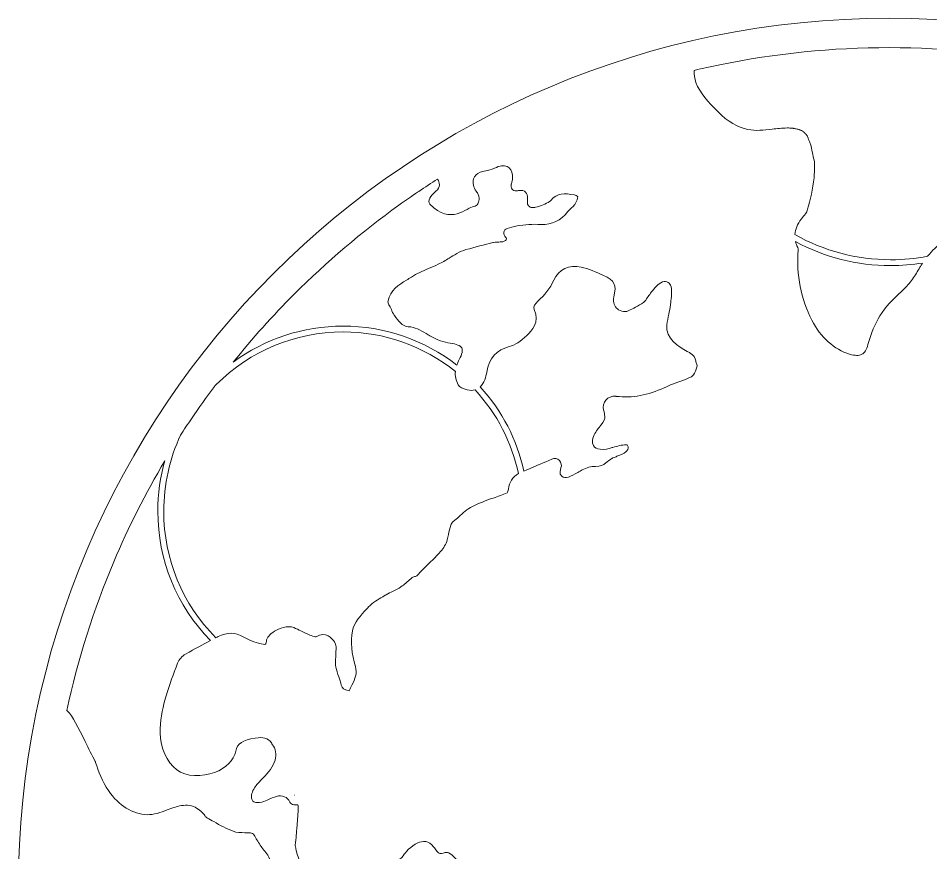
# Model space of a CAD drawing. Header units: millimetres. Extents: x -1844 to 2932, y -490 to 399.
# Drawn here: x -1843.6 to -1378.1, y -27.2 to 398.6 of the extents above; entities that cross this region are included whole.
import ezdxf

# ---------------------------------------------------------------- set-up
doc = ezdxf.new("R2010")
doc.units = ezdxf.units.MM
doc.header["$MEASUREMENT"] = 0
doc.layers.add('Layer 2', color=7, linetype='Continuous')

msp = doc.modelspace()

# ---------------------------------------------------------------- linework, layer by layer
at = {"layer": 'Layer 2', "lineweight": 0}
for points, knots in [([(-1399.13, 398.64), (-1644.62, 398.64), (-1843.63, 199.63), (-1843.63, -45.86), (-1843.63, -291.35), (-1644.62, -490.36), (-1399.13, -490.36), (-1153.64, -490.36), (-954.63, -291.35), (-954.63, -45.86), (-954.63, 199.63), (-1153.64, 398.64), (-1399.13, 398.64)], [0, 0, 0, 0, 1, 1, 1, 2, 2, 2, 3, 3, 3, 4, 4, 4, 4]), ([(-1379.65, 277.22), (-1385.81, 276.03), (-1392.12, 275.42), (-1398.54, 275.42), (-1415.94, 275.42), (-1432.66, 279.89), (-1447.39, 288.27), (-1447.21, 290.93), (-1446.11, 293.57), (-1444.09, 296.25), (-1443.36, 297.2), (-1442.55, 298.1), (-1441.92, 298.78), (-1441.65, 299.08), (-1441.45, 299.44), (-1441.34, 299.83), (-1441.22, 300.3), (-1441.09, 300.76), (-1440.95, 301.22), (-1439.59, 305.87), (-1438.14, 311.41), (-1437.62, 317.27), (-1437.41, 319.67), (-1437.32, 322.14), (-1437.33, 324.85), (-1437.33, 325.07), (-1437.37, 325.29), (-1437.42, 325.5), (-1437.87, 327.09), (-1438.19, 328.8), (-1438.51, 330.44), (-1438.51, 330.44), (-1438.67, 331.27), (-1438.67, 331.27), (-1438.68, 331.28), (-1438.68, 331.29), (-1438.68, 331.31), (-1438.68, 331.31), (-1438.76, 331.68), (-1438.76, 331.68), (-1438.82, 331.94), (-1438.87, 332.21), (-1438.93, 332.47), (-1439.09, 333.16), (-1439.24, 333.76), (-1439.39, 334.32), (-1439.56, 334.96), (-1439.82, 335.55), (-1440.07, 336.13), (-1440.28, 336.6), (-1440.51, 337.14), (-1440.57, 337.45), (-1440.63, 337.77), (-1440.75, 338.08), (-1440.93, 338.35), (-1440.93, 338.35), (-1441.01, 338.48), (-1441.01, 338.48), (-1441.14, 338.69), (-1441.28, 338.91), (-1441.44, 339.12), (-1441.54, 339.27), (-1441.65, 339.41), (-1441.78, 339.56), (-1441.94, 339.77), (-1442.13, 339.94), (-1442.34, 340.08), (-1442.39, 340.13), (-1442.45, 340.19), (-1442.51, 340.24), (-1442.56, 340.29), (-1442.62, 340.35), (-1442.68, 340.4), (-1442.78, 340.5), (-1442.85, 340.56), (-1442.9, 340.61), (-1443.08, 340.79), (-1443.28, 340.94), (-1443.51, 341.06), (-1443.86, 341.24), (-1444.2, 341.38), (-1444.48, 341.49), (-1444.58, 341.53), (-1444.67, 341.57), (-1444.76, 341.61), (-1444.87, 341.65), (-1444.91, 341.68), (-1444.91, 341.68), (-1445.11, 341.8), (-1445.33, 341.89), (-1445.55, 341.94), (-1445.75, 341.99), (-1445.96, 342.04), (-1446.14, 342.07), (-1446.14, 342.07), (-1446.24, 342.09), (-1446.24, 342.09), (-1446.81, 342.23), (-1447.41, 342.35), (-1448.03, 342.44), (-1448.17, 342.47), (-1448.33, 342.48), (-1448.57, 342.5), (-1448.8, 342.58), (-1449.05, 342.62), (-1449.31, 342.62), (-1449.31, 342.62), (-1449.31, 342.62), (-1449.31, 342.62), (-1449.54, 342.62), (-1449.78, 342.63), (-1450.01, 342.63), (-1450.43, 342.64), (-1450.85, 342.65), (-1451.29, 342.64), (-1453.91, 342.6), (-1456.47, 342.31), (-1458.96, 342.03), (-1463.25, 341.54), (-1467.3, 341.08), (-1471.37, 341.86), (-1476.51, 342.85), (-1481.65, 345.91), (-1486.65, 350.97), (-1486.65, 350.97), (-1486.9, 351.22), (-1486.9, 351.22), (-1491.33, 355.7), (-1495.91, 360.32), (-1497.9, 365.92), (-1498.6, 367.9), (-1498.88, 369.91), (-1498.75, 372.02), (-1494.41, 373.05), (-1490.06, 374.02), (-1485.7, 374.91), (-1457.4, 380.7), (-1428.28, 383.64), (-1399.13, 383.64), (-1369.97, 383.64), (-1340.85, 380.7), (-1312.55, 374.91), (-1308.21, 374.02), (-1303.88, 373.05), (-1299.56, 372.03), (-1300.17, 346.48), (-1310.4, 322.55), (-1328.53, 304.42), (-1330.41, 302.54), (-1332.35, 300.76), (-1334.35, 299.06), (-1343.37, 297.17), (-1352.92, 294.84), (-1361.87, 290.71), (-1369.14, 287.36), (-1375.1, 282.83), (-1379.65, 277.22)], [0, 0, 0, 0, 1, 1, 1, 2, 2, 2, 3, 3, 3, 4, 4, 4, 5, 5, 5, 6, 6, 6, 7, 7, 7, 8, 8, 8, 9, 9, 9, 10, 10, 10, 11, 11, 11, 12, 12, 12, 13, 13, 13, 14, 14, 14, 15, 15, 15, 16, 16, 16, 17, 17, 17, 18, 18, 18, 19, 19, 19, 20, 20, 20, 21, 21, 21, 22, 22, 22, 23, 23, 23, 24, 24, 24, 25, 25, 25, 26, 26, 26, 27, 27, 27, 28, 28, 28, 29, 29, 29, 30, 30, 30, 31, 31, 31, 32, 32, 32, 33, 33, 33, 34, 34, 34, 35, 35, 35, 36, 36, 36, 37, 37, 37, 38, 38, 38, 39, 39, 39, 40, 40, 40, 41, 41, 41, 42, 42, 42, 43, 43, 43, 44, 44, 44, 45, 45, 45, 46, 46, 46, 47, 47, 47, 48, 48, 48, 49, 49, 49, 50, 50, 50, 51, 51, 51, 52, 52, 52, 52]), ([(-1702.83, 257.84), (-1686.31, 274.36), (-1668.38, 289.58), (-1649.4, 303.21), (-1645.98, 305.76), (-1640.47, 309.47), (-1639.25, 310.29), (-1636.1, 312.42), (-1632.91, 314.51), (-1629.7, 316.56), (-1629.08, 315.67), (-1628.74, 314.66), (-1628.75, 313.68), (-1628.77, 312.38), (-1629.39, 311.22), (-1630.55, 310.33), (-1633.46, 308.08), (-1634.98, 305.25), (-1633.65, 303.84), (-1622.99, 292.56), (-1614.49, 302.32), (-1611.21, 302.62), (-1610.34, 302.7), (-1609.58, 303.23), (-1609.19, 304.01), (-1608.73, 304.95), (-1608.51, 305.85), (-1608.51, 306.75), (-1608.51, 308.32), (-1609.28, 309.37), (-1609.8, 310.06), (-1609.86, 310.15), (-1609.93, 310.24), (-1610, 310.34), (-1611.4, 312.33), (-1611.88, 314.69), (-1611.28, 316.64), (-1610.79, 318.21), (-1609.63, 319.38), (-1607.91, 320.02), (-1607.05, 320.34), (-1606.13, 320.54), (-1605.15, 320.75), (-1603.73, 321.06), (-1602.25, 321.39), (-1600.72, 322.1), (-1597.83, 323.46), (-1595.89, 323.74), (-1594.26, 323.02), (-1592.72, 322.35), (-1591.67, 320.71), (-1591.43, 318.63), (-1591.32, 317.68), (-1591.42, 316.6), (-1591.72, 315.23), (-1591.79, 314.93), (-1591.89, 314.59), (-1591.99, 314.22), (-1592.04, 314.07), (-1592.09, 313.91), (-1592.13, 313.76), (-1592.35, 312.98), (-1592.18, 312.14), (-1591.67, 311.5), (-1591.16, 310.87), (-1590.38, 310.52), (-1589.57, 310.58), (-1589.17, 310.6), (-1588.78, 310.64), (-1588.38, 310.68), (-1587.88, 310.73), (-1587.42, 310.78), (-1586.96, 310.79), (-1585.79, 310.83), (-1584.83, 310.3), (-1584.25, 309.29), (-1583.66, 308.26), (-1583.69, 307.17), (-1583.8, 305.32), (-1583.8, 305.32), (-1583.8, 305.23), (-1583.8, 305.23), (-1583.81, 305.15), (-1583.83, 304.97), (-1583.85, 304.81), (-1583.92, 304.11), (-1583.7, 303.41), (-1583.24, 302.89), (-1582.78, 302.36), (-1582.12, 302.05), (-1581.42, 302.03), (-1580.84, 302.02), (-1580.26, 302.07), (-1579.69, 302.17), (-1576.84, 302.7), (-1574.51, 303.93), (-1572.6, 305.06), (-1572.35, 305.21), (-1572.12, 305.4), (-1571.93, 305.64), (-1568.68, 309.65), (-1564.89, 309.35), (-1559.88, 308.49), (-1559.4, 308.41), (-1558.56, 307.89), (-1558.17, 307.51), (-1558.22, 306.76), (-1558.56, 305.52), (-1559.72, 303.55), (-1559.99, 303.08), (-1560.57, 302.57), (-1561.19, 302.04), (-1561.84, 301.47), (-1562.58, 300.83), (-1563.2, 300.03), (-1566.86, 295.32), (-1571.22, 293.23), (-1576.91, 293.44), (-1581.04, 293.6), (-1585.16, 293.34), (-1589.14, 292.69), (-1591.01, 292.38), (-1592.76, 291.85), (-1594.22, 291.37), (-1595.11, 291.08), (-1595.76, 290.32), (-1595.91, 289.4), (-1596.06, 288.48), (-1595.69, 287.55), (-1594.95, 286.99), (-1594.69, 286.8), (-1594.54, 286.56), (-1594.5, 286.31), (-1594.46, 285.99), (-1594.62, 285.7), (-1594.77, 285.51), (-1595.11, 285.07), (-1595.78, 284.48), (-1597.67, 284.47), (-1598.79, 284.46), (-1599.95, 284.39), (-1601.22, 284.24), (-1601.33, 284.23), (-1601.45, 284.21), (-1601.56, 284.18), (-1605.76, 283.08), (-1610.52, 281.84), (-1615.19, 280.56), (-1616.67, 280.15), (-1618.21, 279.5), (-1619.89, 278.55), (-1621.21, 277.81), (-1622.51, 277.02), (-1623.76, 276.26), (-1625.66, 275.11), (-1627.45, 274.02), (-1629.33, 273.08), (-1630.93, 272.28), (-1632.59, 271.59), (-1634.35, 270.87), (-1637.29, 269.66), (-1640.33, 268.41), (-1643.06, 266.56), (-1643.86, 266.02), (-1644.7, 265.51), (-1645.59, 264.96), (-1649.44, 262.62), (-1653.8, 259.96), (-1654.94, 254.46), (-1655.09, 253.76), (-1654.93, 253.04), (-1654.5, 252.46), (-1653.99, 251.77), (-1653.64, 250.93), (-1653.27, 250.04), (-1652.87, 249.05), (-1652.45, 248.04), (-1651.76, 247.08), (-1651.76, 247.08), (-1651.62, 246.88), (-1651.62, 246.88), (-1649.84, 244.39), (-1647.63, 241.29), (-1644.67, 241.22), (-1641.2, 241.13), (-1638.56, 239.54), (-1635.49, 237.71), (-1634.86, 237.33), (-1634.23, 236.95), (-1633.58, 236.58), (-1629.9, 234.48), (-1626.43, 233.21), (-1623.26, 232.82), (-1620.04, 232.43), (-1617.94, 231.57), (-1617.33, 230.41), (-1616.74, 229.28), (-1617.18, 227.25), (-1618.6, 224.53), (-1619.12, 223.54), (-1619.54, 222.58), (-1619.86, 221.63), (-1636.38, 234.54), (-1656.6, 241.55), (-1677.89, 241.55), (-1698.35, 241.55), (-1717.82, 235.09), (-1733.97, 223.14), (-1724.22, 235.25), (-1713.81, 246.86), (-1702.83, 257.84)], [0, 0, 0, 0, 1, 1, 1, 2, 2, 2, 3, 3, 3, 4, 4, 4, 5, 5, 5, 6, 6, 6, 7, 7, 7, 8, 8, 8, 9, 9, 9, 10, 10, 10, 11, 11, 11, 12, 12, 12, 13, 13, 13, 14, 14, 14, 15, 15, 15, 16, 16, 16, 17, 17, 17, 18, 18, 18, 19, 19, 19, 20, 20, 20, 21, 21, 21, 22, 22, 22, 23, 23, 23, 24, 24, 24, 25, 25, 25, 26, 26, 26, 27, 27, 27, 28, 28, 28, 29, 29, 29, 30, 30, 30, 31, 31, 31, 32, 32, 32, 33, 33, 33, 34, 34, 34, 35, 35, 35, 36, 36, 36, 37, 37, 37, 38, 38, 38, 39, 39, 39, 40, 40, 40, 41, 41, 41, 42, 42, 42, 43, 43, 43, 44, 44, 44, 45, 45, 45, 46, 46, 46, 47, 47, 47, 48, 48, 48, 49, 49, 49, 50, 50, 50, 51, 51, 51, 52, 52, 52, 53, 53, 53, 54, 54, 54, 55, 55, 55, 56, 56, 56, 57, 57, 57, 58, 58, 58, 59, 59, 59, 60, 60, 60, 61, 61, 61, 62, 62, 62, 63, 63, 63, 64, 64, 64, 65, 65, 65, 66, 66, 66, 67, 67, 67, 68, 68, 68, 69, 69, 69, 70, 70, 70, 70]), ([(-1383.12, 272.3), (-1383.41, 271.8), (-1383.71, 271.31), (-1384.01, 270.81), (-1385.26, 268.71), (-1386.45, 266.73), (-1387.83, 264.87), (-1389.36, 262.8), (-1391.25, 260.93), (-1393.06, 259.22), (-1397.5, 255.03), (-1401.13, 251.46), (-1404.01, 246.81), (-1406.57, 242.67), (-1408.52, 238.01), (-1410.12, 232.14), (-1410.87, 229.39), (-1411.81, 227.89), (-1413.26, 227.15), (-1414.77, 226.38), (-1416.69, 226.41), (-1419.49, 227.25), (-1427.33, 229.62), (-1434.18, 235.77), (-1438.77, 244.59), (-1444.28, 255.16), (-1446.75, 267.87), (-1445.72, 280.36), (-1445.69, 280.81), (-1445.77, 281.26), (-1445.97, 281.66), (-1446.5, 282.74), (-1446.86, 283.73), (-1447.08, 284.67), (-1432.35, 276.67), (-1415.77, 272.42), (-1398.54, 272.42), (-1393.01, 272.42), (-1387.56, 272.87), (-1382.21, 273.72), (-1382.52, 273.25), (-1382.82, 272.78), (-1383.12, 272.3)], [0, 0, 0, 0, 1, 1, 1, 2, 2, 2, 3, 3, 3, 4, 4, 4, 5, 5, 5, 6, 6, 6, 7, 7, 7, 8, 8, 8, 9, 9, 9, 10, 10, 10, 11, 11, 11, 12, 12, 12, 13, 13, 13, 14, 14, 14, 14]), ([(-1545.3, 267.48), (-1539.13, 264.63), (-1538.31, 262.95), (-1539.8, 256.28), (-1540.16, 254.64), (-1539.82, 252.23), (-1538.46, 250.78), (-1537.28, 249.52), (-1534.4, 248.36), (-1532.39, 249.33), (-1529.95, 250.51), (-1527.43, 251.89), (-1524.68, 253.53), (-1524.36, 253.72), (-1524.1, 253.97), (-1523.89, 254.27), (-1522.85, 255.81), (-1521.76, 257.4), (-1520.64, 258.85), (-1519.1, 260.83), (-1517.19, 263.29), (-1514.92, 264.06), (-1513.91, 264.39), (-1512.9, 264.32), (-1512.09, 263.86), (-1511.3, 263.41), (-1510.77, 262.65), (-1510.56, 261.66), (-1510.04, 259.23), (-1510.42, 256.15), (-1510.76, 253.44), (-1510.8, 253.08), (-1510.85, 252.72), (-1510.89, 252.37), (-1511.07, 250.83), (-1511.39, 249.3), (-1511.73, 247.69), (-1512.11, 245.91), (-1512.5, 244.07), (-1512.69, 242.18), (-1513.45, 234.96), (-1506.76, 231.16), (-1502.32, 228.64), (-1501.82, 228.36), (-1501.33, 228.08), (-1500.87, 227.81), (-1499.15, 226.8), (-1498.1, 225.32), (-1497.99, 223.75), (-1497.96, 223.42), (-1497.88, 223.1), (-1497.73, 222.81), (-1497.6, 222.54), (-1497.47, 222.27), (-1497.34, 222), (-1496.96, 220.72), (-1498.98, 216.26), (-1500.21, 215.63), (-1501.98, 214.89), (-1503.83, 214.2), (-1505.61, 213.53), (-1508.38, 212.5), (-1511.24, 211.43), (-1514, 210.12), (-1522.16, 206.26), (-1530.41, 204.77), (-1538.52, 205.7), (-1538.68, 205.72), (-1538.83, 205.74), (-1538.98, 205.75), (-1540.81, 205.94), (-1542.63, 205.21), (-1543.82, 203.81), (-1545.01, 202.41), (-1545.44, 200.53), (-1544.96, 198.76), (-1544.61, 197.46), (-1544.46, 196.24), (-1544.39, 195.62), (-1544.27, 194.35), (-1544.87, 192.85), (-1546.2, 191.18), (-1546.4, 190.93), (-1546.59, 190.69), (-1546.79, 190.45), (-1547.97, 188.99), (-1549.31, 187.33), (-1550.1, 185.23), (-1550.48, 184.19), (-1551.19, 182.27), (-1550.15, 180.57), (-1549.5, 179.5), (-1548.35, 178.87), (-1546.76, 178.69), (-1544.54, 178.44), (-1542.49, 179.03), (-1540.68, 179.55), (-1540.68, 179.55), (-1540.22, 179.68), (-1540.22, 179.68), (-1538.01, 180.31), (-1535.74, 180.95), (-1533.49, 181.05), (-1532.74, 181.09), (-1532.52, 180.39), (-1532.45, 179.97), (-1532.13, 177.89), (-1534.21, 176.66), (-1538.16, 175.11), (-1538.78, 174.87), (-1539.41, 174.63), (-1540.04, 174.39), (-1540.04, 174.39), (-1540.21, 174.33), (-1540.21, 174.33), (-1540.36, 174.27), (-1540.5, 174.2), (-1540.64, 174.12), (-1541.81, 173.39), (-1542.86, 172.54), (-1543.81, 171.74), (-1545.26, 170.51), (-1546.78, 170), (-1549.06, 169.97), (-1551.36, 169.94), (-1553.53, 169.36), (-1555.89, 168.17), (-1556.63, 167.79), (-1557.39, 167.35), (-1558.2, 166.87), (-1561.82, 164.75), (-1564.53, 163.37), (-1566.36, 164.96), (-1567.76, 166.17), (-1567.1, 168.29), (-1566.74, 169.17), (-1566.2, 170.48), (-1566.51, 171.98), (-1567.53, 172.97), (-1568.55, 173.97), (-1570.05, 174.25), (-1571.35, 173.69), (-1571.35, 173.69), (-1574.53, 172.31), (-1574.53, 172.31), (-1578.16, 170.74), (-1581.9, 169.12), (-1585.62, 167.56), (-1589.13, 183.51), (-1596.74, 198.26), (-1607.91, 210.54), (-1605.86, 212.49), (-1605.06, 215.56), (-1604.6, 218.13), (-1603.31, 225.23), (-1599.56, 229.48), (-1593.12, 231.11), (-1590.23, 231.85), (-1587.22, 233.76), (-1584.17, 236.8), (-1581.67, 239.29), (-1577.49, 243.46), (-1580.34, 250.01), (-1581.03, 251.6), (-1579.76, 253.17), (-1578.57, 254.21), (-1575.03, 257.29), (-1572.29, 260.9), (-1570.42, 264.92), (-1567.77, 270.61), (-1562.55, 273.14), (-1556.45, 271.69), (-1552.59, 270.77), (-1548.83, 269.11), (-1545.3, 267.48)], [0, 0, 0, 0, 1, 1, 1, 2, 2, 2, 3, 3, 3, 4, 4, 4, 5, 5, 5, 6, 6, 6, 7, 7, 7, 8, 8, 8, 9, 9, 9, 10, 10, 10, 11, 11, 11, 12, 12, 12, 13, 13, 13, 14, 14, 14, 15, 15, 15, 16, 16, 16, 17, 17, 17, 18, 18, 18, 19, 19, 19, 20, 20, 20, 21, 21, 21, 22, 22, 22, 23, 23, 23, 24, 24, 24, 25, 25, 25, 26, 26, 26, 27, 27, 27, 28, 28, 28, 29, 29, 29, 30, 30, 30, 31, 31, 31, 32, 32, 32, 33, 33, 33, 34, 34, 34, 35, 35, 35, 36, 36, 36, 37, 37, 37, 38, 38, 38, 39, 39, 39, 40, 40, 40, 41, 41, 41, 42, 42, 42, 43, 43, 43, 44, 44, 44, 45, 45, 45, 46, 46, 46, 47, 47, 47, 48, 48, 48, 49, 49, 49, 50, 50, 50, 51, 51, 51, 52, 52, 52, 53, 53, 53, 54, 54, 54, 55, 55, 55, 56, 56, 56, 57, 57, 57, 58, 58, 58, 58]), ([(-1755.28, 194.26), (-1751.51, 199.85), (-1747.6, 205.35), (-1743.56, 210.76), (-1743.24, 211.09), (-1742.92, 211.42), (-1742.59, 211.75), (-1725.31, 229.03), (-1702.33, 238.55), (-1677.89, 238.55), (-1656.79, 238.55), (-1636.79, 231.44), (-1620.59, 218.38), (-1620.82, 216), (-1620.35, 213.77), (-1619.16, 211.65), (-1618.46, 210.41), (-1616.99, 209.56), (-1614.53, 208.98), (-1613.09, 208.63), (-1611.76, 208.65), (-1610.56, 209), (-1599.36, 196.85), (-1591.8, 182.17), (-1588.42, 166.28), (-1591.44, 164.56), (-1593.12, 161.95), (-1593.53, 158.34), (-1593.61, 157.65), (-1593.92, 156.86), (-1594.13, 156.56), (-1596.43, 155.55), (-1598.79, 154.72), (-1601.27, 153.83), (-1603.08, 153.19), (-1604.94, 152.53), (-1606.77, 151.8), (-1609.44, 150.74), (-1612.25, 149.52), (-1614.75, 147.82), (-1616.05, 146.94), (-1617.09, 145.88), (-1618.1, 144.86), (-1619.02, 143.94), (-1619.88, 143.06), (-1620.8, 142.46), (-1621.04, 142.3), (-1621.28, 142.15), (-1621.52, 142), (-1621.9, 141.76), (-1622.21, 141.43), (-1622.41, 141.03), (-1622.6, 140.67), (-1622.77, 140.31), (-1622.92, 139.96), (-1623.56, 138.38), (-1623.86, 136.79), (-1624.15, 135.25), (-1624.33, 134.25), (-1624.51, 133.32), (-1624.76, 132.45), (-1625.41, 130.27), (-1626.51, 128.35), (-1628.12, 126.59), (-1630.75, 123.71), (-1633.6, 120.88), (-1636.36, 118.15), (-1637.66, 116.86), (-1639, 115.53), (-1640.31, 114.2), (-1640.53, 113.98), (-1640.77, 113.86), (-1641.03, 113.86), (-1641.6, 113.84), (-1642.15, 113.63), (-1642.58, 113.25), (-1642.58, 113.25), (-1643.33, 112.61), (-1643.33, 112.61), (-1645.04, 111.13), (-1646.66, 109.73), (-1648.39, 108.48), (-1649.56, 107.65), (-1650.94, 106.99), (-1652.4, 106.29), (-1653.58, 105.73), (-1654.81, 105.15), (-1655.99, 104.43), (-1656.54, 104.1), (-1657.09, 103.78), (-1657.65, 103.45), (-1660.18, 101.97), (-1662.8, 100.45), (-1664.89, 98.23), (-1665.17, 97.92), (-1665.46, 97.62), (-1665.76, 97.31), (-1668.85, 94.05), (-1672.35, 90.36), (-1673.14, 85.99), (-1674.11, 80.63), (-1673.57, 74.2), (-1671.62, 67.88), (-1670.5, 64.27), (-1671.78, 61.66), (-1673.4, 58.35), (-1673.86, 57.42), (-1674.33, 56.46), (-1674.75, 55.45), (-1677.36, 56.2), (-1678.4, 56.65), (-1678.8, 58.26), (-1679.18, 59.76), (-1679.67, 61.2), (-1680.15, 62.6), (-1680.73, 64.3), (-1681.28, 65.91), (-1681.6, 67.53), (-1681.85, 68.82), (-1681.78, 70.29), (-1681.71, 71.85), (-1681.67, 72.65), (-1681.63, 73.47), (-1681.63, 74.31), (-1681.63, 74.66), (-1681.59, 75.09), (-1681.55, 75.55), (-1681.4, 77.05), (-1681.22, 78.9), (-1682.33, 80.39), (-1683.51, 82), (-1686.64, 86.22), (-1691.67, 83.04), (-1692.04, 83.01), (-1693.03, 83.16), (-1694.21, 83.63), (-1695.96, 84.31), (-1697.64, 85.13), (-1699.42, 86), (-1700.61, 86.59), (-1701.85, 87.19), (-1703.1, 87.75), (-1706, 89.04), (-1710.6, 87.14), (-1712.87, 85.81), (-1715.46, 84.28), (-1716.87, 82.59), (-1717.03, 80.77), (-1717.13, 79.78), (-1717.38, 79.36), (-1717.51, 79.27), (-1717.56, 79.23), (-1718.02, 78.95), (-1719.7, 79.38), (-1723.21, 80.28), (-1726.28, 81.49), (-1728.8, 82.98), (-1732.83, 85.36), (-1737.02, 85.41), (-1741.61, 83.13), (-1742, 82.94), (-1742.39, 82.74), (-1742.79, 82.54), (-1759.95, 99.8), (-1769.39, 122.7), (-1769.39, 147.05), (-1769.39, 160.71), (-1766.42, 173.91), (-1760.78, 185.91), (-1758.98, 188.72), (-1757.15, 191.5), (-1755.28, 194.26)], [0, 0, 0, 0, 1, 1, 1, 2, 2, 2, 3, 3, 3, 4, 4, 4, 5, 5, 5, 6, 6, 6, 7, 7, 7, 8, 8, 8, 9, 9, 9, 10, 10, 10, 11, 11, 11, 12, 12, 12, 13, 13, 13, 14, 14, 14, 15, 15, 15, 16, 16, 16, 17, 17, 17, 18, 18, 18, 19, 19, 19, 20, 20, 20, 21, 21, 21, 22, 22, 22, 23, 23, 23, 24, 24, 24, 25, 25, 25, 26, 26, 26, 27, 27, 27, 28, 28, 28, 29, 29, 29, 30, 30, 30, 31, 31, 31, 32, 32, 32, 33, 33, 33, 34, 34, 34, 35, 35, 35, 36, 36, 36, 37, 37, 37, 38, 38, 38, 39, 39, 39, 40, 40, 40, 41, 41, 41, 42, 42, 42, 43, 43, 43, 44, 44, 44, 45, 45, 45, 46, 46, 46, 47, 47, 47, 48, 48, 48, 49, 49, 49, 50, 50, 50, 51, 51, 51, 52, 52, 52, 53, 53, 53, 54, 54, 54, 55, 55, 55, 56, 56, 56, 57, 57, 57, 57]), ([(-1693.73, -49.65), (-1694.94, -48.64), (-1696.36, -48.07), (-1697.62, -47.57), (-1698.17, -47.35), (-1698.69, -47.14), (-1699.16, -46.91), (-1699.67, -46.65), (-1700.2, -46.41), (-1700.72, -46.17), (-1702.03, -45.56), (-1703.26, -44.99), (-1704.31, -44.27), (-1704.31, -44.27), (-1704.7, -44), (-1704.7, -44), (-1707.42, -42.14), (-1710.23, -40.21), (-1712.5, -37.96), (-1714.47, -36.03), (-1715.26, -34.4), (-1715.25, -33.98), (-1714.65, -30.08), (-1716.38, -28.07), (-1717.9, -26.29), (-1718.04, -26.13), (-1718.18, -25.96), (-1718.33, -25.79), (-1719.63, -24.23), (-1720.74, -22.38), (-1721.82, -20.59), (-1722.3, -19.79), (-1722.79, -18.96), (-1723.3, -18.17), (-1723.72, -17.51), (-1724.42, -17.09), (-1725.2, -17.03), (-1726.08, -16.95), (-1727, -16.94), (-1727.97, -16.93), (-1730.05, -16.9), (-1732.21, -16.88), (-1733.98, -16.22), (-1737.36, -14.98), (-1740.54, -13.18), (-1743.89, -11.28), (-1744.95, -10.68), (-1746.04, -10.06), (-1747.12, -9.47), (-1747.65, -9.18), (-1748.18, -8.69), (-1748.41, -8.27), (-1748.48, -8.15), (-1748.54, -8.03), (-1748.61, -7.91), (-1748.61, -7.91), (-1748.67, -7.81), (-1748.67, -7.81), (-1748.81, -7.56), (-1749, -7.33), (-1749.23, -7.14), (-1749.23, -7.14), (-1749.37, -7.02), (-1749.37, -7.02), (-1749.44, -6.97), (-1749.5, -6.92), (-1749.56, -6.86), (-1749.56, -6.86), (-1749.93, -6.53), (-1749.93, -6.53), (-1751.55, -5.08), (-1753.39, -3.43), (-1756.25, -3.03), (-1759.09, -2.63), (-1761.81, -3.34), (-1763.86, -4), (-1765.13, -4.41), (-1766.37, -4.87), (-1767.57, -5.32), (-1771.09, -6.62), (-1774.41, -7.85), (-1777.92, -7.75), (-1785.17, -7.54), (-1792.34, -3.08), (-1797.58, 4.51), (-1800.8, 9.17), (-1802.7, 14.43), (-1804.13, 18.96), (-1804.18, 19.12), (-1804.24, 19.26), (-1804.32, 19.4), (-1806.03, 22.56), (-1807.78, 26.11), (-1809.46, 29.54), (-1812.96, 36.65), (-1815.97, 42.79), (-1818.5, 45.09), (-1818.63, 45.21), (-1818.77, 45.31), (-1818.91, 45.39), (-1813.29, 71.35), (-1805.22, 96.87), (-1794.88, 121.31), (-1787.4, 139), (-1778.68, 156.25), (-1768.85, 172.84), (-1771.18, 164.55), (-1772.39, 155.89), (-1772.39, 147.05), (-1772.39, 122.22), (-1762.88, 98.86), (-1745.58, 81.12), (-1749.41, 79.13), (-1753.52, 76.87), (-1758.22, 74.18), (-1760.05, 73.13), (-1761.62, 71.36), (-1762.31, 69.54), (-1762.57, 68.85), (-1762.83, 68.17), (-1763.09, 67.48), (-1765.15, 62.07), (-1767.28, 56.48), (-1768.8, 50.76), (-1770.12, 45.78), (-1771.43, 39.9), (-1771.22, 34.05), (-1770.93, 25.85), (-1768.08, 19.49), (-1762.75, 15.14), (-1758.09, 11.35), (-1749.53, 11.59), (-1743.48, 13.8), (-1737.53, 15.97), (-1733.59, 19.95), (-1732.68, 24.73), (-1731.97, 28.5), (-1729.07, 30.42), (-1722.67, 31.37), (-1718.72, 31.96), (-1716.28, 31.25), (-1714.45, 28.93), (-1714.35, 28.57), (-1714.18, 28.23), (-1713.93, 27.94), (-1712.28, 26.01), (-1711.75, 23.01), (-1712.56, 20.11), (-1713.53, 16.63), (-1716.03, 13.84), (-1718.73, 11.05), (-1718.73, 11.05), (-1719.02, 10.75), (-1719.02, 10.75), (-1720.28, 9.45), (-1721.59, 8.11), (-1722.68, 6.5), (-1723.77, 4.91), (-1724.97, 2.79), (-1724.61, 0.61), (-1724.53, 0.08), (-1724.27, -0.41), (-1723.88, -0.79), (-1723.34, -1.31), (-1722.6, -1.57), (-1721.83, -1.52), (-1721.78, -1.53), (-1721.73, -1.53), (-1721.68, -1.54), (-1721.4, -1.57), (-1720.98, -1.61), (-1720.49, -1.55), (-1718.98, -1.39), (-1717.65, -0.83), (-1716.55, -0.3), (-1713.05, 1.38), (-1710.38, 2.49), (-1707.82, 1.42), (-1706.64, 0.92), (-1705.76, 0.04), (-1705.04, -1.35), (-1704.65, -2.11), (-1703.9, -2.62), (-1703.05, -2.69), (-1702.71, -2.73), (-1702.4, -2.73), (-1702.1, -2.69), (-1701.34, -2.61), (-1700.99, -2.72), (-1700.93, -2.77), (-1700.88, -2.82), (-1700.75, -3.13), (-1700.76, -3.83), (-1700.8, -7), (-1701.1, -10.27), (-1701.39, -13.44), (-1701.45, -14), (-1701.5, -14.55), (-1701.55, -15.1), (-1701.63, -16.11), (-1701.72, -17.11), (-1701.8, -18.12), (-1701.93, -19.82), (-1702.07, -21.59), (-1702.26, -23.29), (-1702.28, -23.51), (-1702.28, -23.72), (-1702.25, -23.94), (-1701.37, -29.72), (-1699.15, -33.69), (-1695.45, -36.08), (-1691.65, -38.54), (-1687.27, -39.23), (-1683.03, -39.9), (-1680.97, -40.23), (-1679.02, -40.53), (-1677.21, -41.03), (-1675.5, -41.5), (-1673.99, -42.04), (-1672.61, -42.68), (-1672.22, -42.86), (-1671.82, -43.06), (-1671.4, -43.28), (-1670.29, -43.84), (-1669.03, -44.48), (-1667.63, -44.84), (-1666.3, -45.19), (-1664.91, -45.23), (-1663.52, -44.97), (-1663.2, -44.9), (-1662.89, -44.78), (-1662.62, -44.6), (-1661.12, -43.62), (-1659.79, -42.09), (-1658.66, -40.06), (-1658.33, -39.47), (-1658.1, -38.89), (-1657.9, -38.37), (-1657.73, -37.92), (-1657.57, -37.49), (-1657.39, -37.21), (-1654.96, -33.44), (-1653.12, -30.95), (-1649.77, -30.67), (-1649.03, -30.6), (-1648.35, -30.21), (-1647.93, -29.6), (-1647.04, -28.32), (-1646.27, -27.33), (-1645.5, -26.48), (-1642.73, -23.43), (-1639.51, -21.55), (-1636.88, -21.44), (-1635.31, -21.37), (-1633.93, -21.93), (-1632.65, -23.13), (-1631.62, -24.1), (-1630.74, -25.29), (-1629.87, -26.54), (-1629.18, -27.51), (-1627.9, -27.87), (-1626.81, -27.38), (-1625.46, -26.77), (-1624.04, -26.46), (-1621.58, -29.14), (-1617.96, -33.11), (-1613.46, -34.11), (-1609.5, -35), (-1607.93, -35.35), (-1606.44, -35.68), (-1605.04, -36.17), (-1603, -36.87), (-1600.85, -37.44), (-1598.87, -36.85), (-1597.72, -36.5), (-1596.71, -36.24), (-1595.8, -36.11), (-1595.8, -36.11), (-1595.93, -37.18), (-1595.93, -37.18), (-1595.94, -37.24), (-1596.8, -43.92), (-1599.89, -47.08), (-1602.57, -49.82), (-1608.13, -53.44), (-1613.51, -56.93), (-1619.32, -60.71), (-1624.35, -63.98), (-1626.16, -66.32), (-1628.82, -69.75), (-1630.44, -74.38), (-1630.62, -79.01), (-1630.68, -80.74), (-1630.55, -82.45), (-1630.23, -84.14), (-1631.27, -82.86), (-1632.44, -81.69), (-1633.74, -80.65), (-1637.37, -77.77), (-1641.94, -76), (-1646.28, -75.78), (-1649.23, -75.64), (-1654.98, -77.33), (-1661.64, -79.29), (-1665.98, -80.57), (-1670.43, -81.87), (-1674.01, -82.62), (-1673.11, -81.35), (-1672.28, -80.01), (-1671.61, -78.56), (-1671.45, -78.19), (-1671.37, -77.79), (-1671.39, -77.39), (-1671.61, -73.21), (-1672.42, -69.75), (-1673.87, -66.82), (-1676.21, -62.08), (-1680.54, -58.95), (-1684.36, -56.18), (-1684.85, -55.82), (-1685.34, -55.47), (-1685.81, -55.12), (-1685.83, -55.1), (-1685.86, -55.09), (-1685.88, -55.07), (-1685.88, -55.07), (-1693.21, -50.04), (-1693.21, -50.04), (-1693.39, -49.91), (-1693.57, -49.78), (-1693.73, -49.65)], [0, 0, 0, 0, 1, 1, 1, 2, 2, 2, 3, 3, 3, 4, 4, 4, 5, 5, 5, 6, 6, 6, 7, 7, 7, 8, 8, 8, 9, 9, 9, 10, 10, 10, 11, 11, 11, 12, 12, 12, 13, 13, 13, 14, 14, 14, 15, 15, 15, 16, 16, 16, 17, 17, 17, 18, 18, 18, 19, 19, 19, 20, 20, 20, 21, 21, 21, 22, 22, 22, 23, 23, 23, 24, 24, 24, 25, 25, 25, 26, 26, 26, 27, 27, 27, 28, 28, 28, 29, 29, 29, 30, 30, 30, 31, 31, 31, 32, 32, 32, 33, 33, 33, 34, 34, 34, 35, 35, 35, 36, 36, 36, 37, 37, 37, 38, 38, 38, 39, 39, 39, 40, 40, 40, 41, 41, 41, 42, 42, 42, 43, 43, 43, 44, 44, 44, 45, 45, 45, 46, 46, 46, 47, 47, 47, 48, 48, 48, 49, 49, 49, 50, 50, 50, 51, 51, 51, 52, 52, 52, 53, 53, 53, 54, 54, 54, 55, 55, 55, 56, 56, 56, 57, 57, 57, 58, 58, 58, 59, 59, 59, 60, 60, 60, 61, 61, 61, 62, 62, 62, 63, 63, 63, 64, 64, 64, 65, 65, 65, 66, 66, 66, 67, 67, 67, 68, 68, 68, 69, 69, 69, 70, 70, 70, 71, 71, 71, 72, 72, 72, 73, 73, 73, 74, 74, 74, 75, 75, 75, 76, 76, 76, 77, 77, 77, 78, 78, 78, 79, 79, 79, 80, 80, 80, 81, 81, 81, 82, 82, 82, 83, 83, 83, 84, 84, 84, 85, 85, 85, 86, 86, 86, 87, 87, 87, 88, 88, 88, 89, 89, 89, 90, 90, 90, 91, 91, 91, 92, 92, 92, 93, 93, 93, 94, 94, 94, 95, 95, 95, 96, 96, 96, 97, 97, 97, 98, 98, 98, 99, 99, 99, 100, 100, 100, 101, 101, 101, 102, 102, 102, 103, 103, 103, 104, 104, 104, 105, 105, 105, 106, 106, 106, 107, 107, 107, 108, 108, 108, 109, 109, 109, 110, 110, 110, 110]), ([(-1702.59, 2.28), (-1702.59, 2.28), (-1702.59, 2.28), (-1702.59, 2.28), (-1702.6, 2.28), (-1702.62, 2.28), (-1702.64, 2.28), (-1702.61, 2.28), (-1702.59, 2.28), (-1702.59, 2.28)], [0, 0, 0, 0, 1, 1, 1, 2, 2, 2, 3, 3, 3, 3])]:
    msp.add_open_spline(points, degree=3, knots=knots, dxfattribs=at)

doc.saveas('drawing.dxf')
